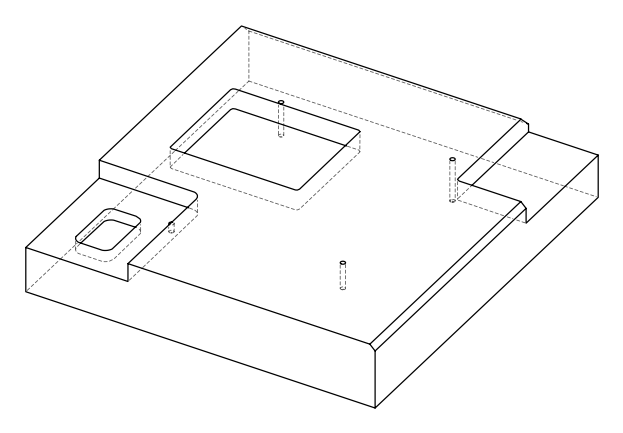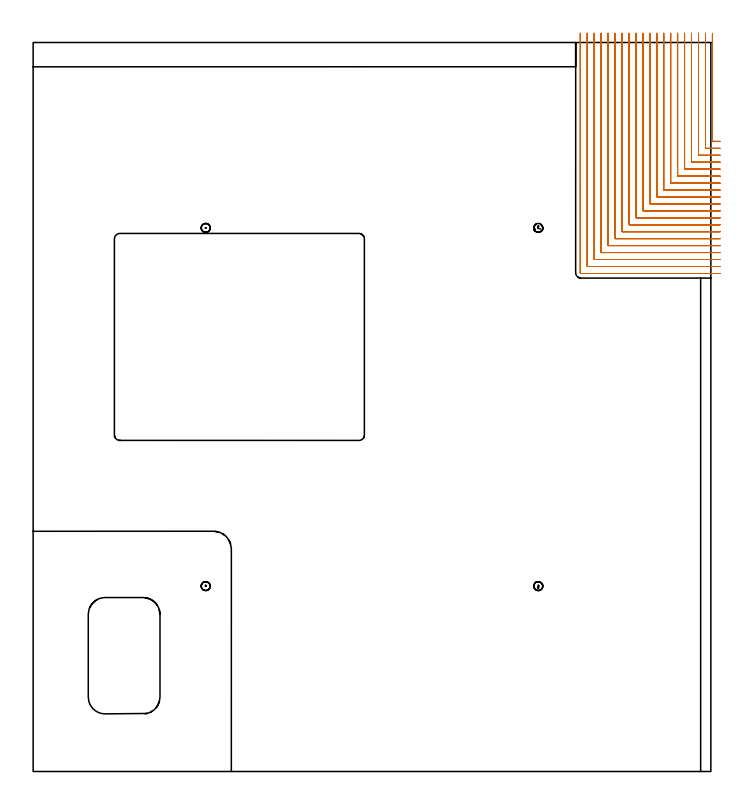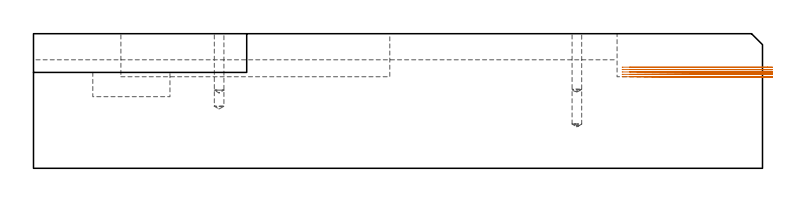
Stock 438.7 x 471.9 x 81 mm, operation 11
(PLAN: 14 operations, 6 tool changes, 344.6 min)
(1 SPOT_DRILL | STEP1POCKET | NXT0321_9005460120000 | 0.03 min | 2495 mm3)
(2 SPOT_DRILL_1 | STEP1POCKET_1 | NXT0321_9005460120000 | 0.03 min | 0 mm3)
(3 SPOT_DRILL_2 | STEP1POCKET_2 | NXT0321_9005460120000 | 0.03 min | 0 mm3)
(4 SPOT_DRILL_3 | STEP1POCKET_3 | NXT0321_9005460120000 | 0.03 min | 0 mm3)
(5 DRILL_BLIND_HOLE_INTO_CENTER | STEP1POCKET | UGT0301_453 | 0.06 min | 302 mm3)
(6 DRILL_BLIND_HOLE_INTO_CENTER_1 | STEP1POCKET_1 | UGT0301_453 | 0.15 min | 883 mm3)
(7 DRILL_BLIND_HOLE_INTO_CENTER_2 | STEP1POCKET_2 | UGT0301_453 | 0.19 min | 1148 mm3)
(8 DRILL_BLIND_HOLE_INTO_CENTER_3 | STEP1POCKET_3 | UGT0301_453 | 0.23 min | 1426 mm3)
(9 AREA_MILL | FG_CHAMFER_SURFACE | UGT0205_001 | 7.84 min | 7038 mm3)
(10 AREA_MILL_1 | FG_CHAMFER_SURFACE_1 | UGT0205_001 | 17.13 min | 44196 mm3)
(11 MILL_CORNER_NOTCH_RECTANGULAR | CORNER_NOTCH_RECTANGULAR | NXT0201_008 | Follow Part, ap 1.5, ae 75% | 125.75 min | 344579 mm3)
(12 MILL_CORNER_NOTCH_RECTANGULAR_1 | CORNER_NOTCH_RECTANGULAR_1 | UGT0201_136 | Follow Part, ap 5, ae 75% | 16.54 min | 461700 mm3)
(13 MILL_RECTANGULAR_POCKET | POCKET_RECTANGULAR_STRAIGHT | NXT0201_008 | Follow Part, ap 1.5, ae 75% | 174.05 min | 561281 mm3)
(14 MILL_RECTANGULAR_POCKET_1 | POCKET_RECTANGULAR_STRAIGHT_1 | UGT0201_136 | Follow Part, ap 5, ae 75% | 2.54 min | 49487 mm3)
(TOOL NXT0321_9005460120000 | NC Spot Drill, 142deg, 12mm, Carbide, Uncoated | D12 PA142 FL30 Z2)
(TOOL UGT0301_453 | Carbide Drill 5.8 mm | D5.8 PA118 FL57 Z2)
(TOOL UGT0205_001 | Chamfer Mill 20 x 3 x 45 deg. | D20 FL50 Z2)
(TOOL NXT0201_008 | ENDMILL 6mm [2P460-0600-NA 1630] | D6 FL26 Z6)
(TOOL UGT0201_136 | Carbide End Mill 20.0 | D20 FL30 Z4)
(OP 11 MILL_CORNER_NOTCH_RECTANGULAR, part 2 of 2)
G0 Z91.
X358.7 Y477.9
Z60.856
G1 Y474.9
Y327.197 F500.
G3 X358.997 Y326.9 R0.3
G1 X441.7
X444.7 F250.
G0 Z91.
X354.2 Y477.9
Z60.856
G1 Y474.9
Y322.8 F500.
G3 X354.6 Y322.4 R0.4
G1 X441.7
X444.7 F250.
G0 Z91.
X439.7 Y477.728
Z59.417
G1 Y474.728
Y408.194 F500.
G3 X439.994 Y407.9 R0.3
G1 X441.7
X444.7 F250.
G0 Z91.
X435.2 Y477.9
Z59.417
G1 Y474.9
Y403.694 F500.
G3 X435.494 Y403.4 R0.3
G1 X441.7
X444.7 F250.
G0 Z91.
X430.7 Y477.9
Z59.417
G1 Y474.9
Y399.194 F500.
G3 X430.994 Y398.9 R0.3
G1 X441.7
X444.7 F250.
G0 Z91.
X426.2 Y477.9
Z59.417
G1 Y474.9
Y394.694 F500.
G3 X426.494 Y394.4 R0.3
G1 X441.7
X444.7 F250.
G0 Z91.
X421.7 Y477.9
Z59.417
G1 Y474.9
Y390.195 F500.
G3 X421.995 Y389.9 R0.3
G1 X441.7
X444.7 F250.
G0 Z91.
X417.2 Y477.9
Z59.417
G1 Y474.9
Y385.695 F500.
G3 X417.495 Y385.4 R0.3
G1 X441.7
X444.7 F250.
G0 Z91.
X412.7 Y477.9
Z59.417
G1 Y474.9
Y381.195 F500.
G3 X412.995 Y380.9 R0.3
G1 X441.7
X444.7 F250.
G0 Z91.
X408.2 Y477.9
Z59.417
G1 Y474.9
Y376.695 F500.
G3 X408.495 Y376.4 R0.3
G1 X441.7
X444.7 F250.
G0 Z91.
X403.7 Y477.9
Z59.417
G1 Y474.9
Y372.195 F500.
G3 X403.995 Y371.9 R0.3
G1 X441.7
X444.7 F250.
G0 Z91.
X399.2 Y477.9
Z59.417
G1 Y474.9
Y367.696 F500.
G3 X399.496 Y367.4 R0.3
G1 X441.7
X444.7 F250.
G0 Z91.
X394.7 Y477.9
Z59.417
G1 Y474.9
Y363.196 F500.
G3 X394.996 Y362.9 R0.3
G1 X441.7
X444.7 F250.
G0 Z91.
X390.2 Y477.9
Z59.417
G1 Y474.9
Y358.696 F500.
G3 X390.496 Y358.4 R0.3
G1 X441.7
X444.7 F250.
G0 Z91.
X385.7 Y477.9
Z59.417
G1 Y474.9
Y354.196 F500.
G3 X385.996 Y353.9 R0.3
G1 X441.7
X444.7 F250.
G0 Z91.
X381.2 Y477.9
Z59.417
G1 Y474.9
Y349.696 F500.
G3 X381.496 Y349.4 R0.3
G1 X441.7
X444.7 F250.
G0 Z91.
X376.7 Y477.9
Z59.417
G1 Y474.9
Y345.196 F500.
G3 X376.996 Y344.9 R0.3
G1 X441.7
X444.7 F250.
G0 Z91.
X372.2 Y477.9
Z59.417
G1 Y474.9
Y340.697 F500.
G3 X372.497 Y340.4 R0.3
G1 X441.7
X444.7 F250.
G0 Z91.
X367.7 Y477.9
Z59.417
G1 Y474.9
Y336.197 F500.
G3 X367.997 Y335.9 R0.3
G1 X441.7
X444.7 F250.
G0 Z91.
X363.2 Y477.9
Z59.417
G1 Y474.9
Y331.697 F500.
G3 X363.497 Y331.4 R0.3
G1 X441.7
X444.7 F250.
G0 Z91.
X358.7 Y477.9
Z59.417
G1 Y474.9
Y327.197 F500.
G3 X358.997 Y326.9 R0.3
G1 X441.7
X444.7 F250.
G0 Z91.
X354.2 Y477.9
Z59.417
G1 Y474.9
Y322.8 F500.
G3 X354.6 Y322.4 R0.4
G1 X441.7
X444.7 F250.
G0 Z91.
X439.7 Y477.728
Z57.978
G1 Y474.728
Y408.194 F500.
G3 X439.994 Y407.9 R0.3
G1 X441.7
X444.7 F250.
G0 Z91.
X435.2 Y477.9
Z57.978
G1 Y474.9
Y403.694 F500.
G3 X435.494 Y403.4 R0.3
G1 X441.7
X444.7 F250.
G0 Z91.
X430.7 Y477.9
Z57.978
G1 Y474.9
Y399.194 F500.
G3 X430.994 Y398.9 R0.3
G1 X441.7
X444.7 F250.
G0 Z91.
X426.2 Y477.9
Z57.978
G1 Y474.9
Y394.694 F500.
G3 X426.494 Y394.4 R0.3
G1 X441.7
X444.7 F250.
G0 Z91.
X421.7 Y477.9
Z57.978
G1 Y474.9
Y390.195 F500.
G3 X421.995 Y389.9 R0.3
G1 X441.7
X444.7 F250.
G0 Z91.
X417.2 Y477.9
Z57.978
G1 Y474.9
Y385.695 F500.
G3 X417.495 Y385.4 R0.3
G1 X441.7
X444.7 F250.
G0 Z91.
X412.7 Y477.9
Z57.978
G1 Y474.9
Y381.195 F500.
G3 X412.995 Y380.9 R0.3
G1 X441.7
X444.7 F250.
G0 Z91.
X408.2 Y477.9
Z57.978
G1 Y474.9
Y376.695 F500.
G3 X408.495 Y376.4 R0.3
G1 X441.7
X444.7 F250.
G0 Z91.
X403.7 Y477.9
Z57.978
G1 Y474.9
Y372.195 F500.
G3 X403.995 Y371.9 R0.3
G1 X441.7
X444.7 F250.
G0 Z91.
X399.2 Y477.9
Z57.978
G1 Y474.9
Y367.696 F500.
G3 X399.496 Y367.4 R0.3
G1 X441.7
X444.7 F250.
G0 Z91.
X394.7 Y477.9
Z57.978
G1 Y474.9
Y363.196 F500.
G3 X394.996 Y362.9 R0.3
G1 X441.7
X444.7 F250.
G0 Z91.
X390.2 Y477.9
Z57.978
G1 Y474.9
Y358.696 F500.
G3 X390.496 Y358.4 R0.3
G1 X441.7
X444.7 F250.
G0 Z91.
X385.7 Y477.9
Z57.978
G1 Y474.9
Y354.196 F500.
G3 X385.996 Y353.9 R0.3
G1 X441.7
X444.7 F250.
G0 Z91.
X381.2 Y477.9
Z57.978
G1 Y474.9
Y349.696 F500.
G3 X381.496 Y349.4 R0.3
G1 X441.7
X444.7 F250.
G0 Z91.
X376.7 Y477.9
Z57.978
G1 Y474.9
Y345.196 F500.
G3 X376.996 Y344.9 R0.3
G1 X441.7
X444.7 F250.
G0 Z91.
X372.2 Y477.9
Z57.978
G1 Y474.9
Y340.697 F500.
G3 X372.497 Y340.4 R0.3
G1 X441.7
X444.7 F250.
G0 Z91.
X367.7 Y477.9
Z57.978
G1 Y474.9
Y336.197 F500.
G3 X367.997 Y335.9 R0.3
G1 X441.7
X444.7 F250.
G0 Z91.
X363.2 Y477.9
Z57.978
G1 Y474.9
Y331.697 F500.
G3 X363.497 Y331.4 R0.3
G1 X441.7
X444.7 F250.
G0 Z91.
X358.7 Y477.9
Z57.978
G1 Y474.9
Y327.197 F500.
G3 X358.997 Y326.9 R0.3
G1 X441.7
X444.7 F250.
G0 Z91.
X354.2 Y477.9
Z57.978
G1 Y474.9
Y322.8 F500.
G3 X354.6 Y322.4 R0.4
G1 X441.7
X444.7 F250.
G0 Z91.
X439.7 Y477.728
Z56.539
G1 Y474.728
Y408.194 F500.
G3 X439.994 Y407.9 R0.3
G1 X441.7
X444.7 F250.
G0 Z91.
X435.2 Y477.9
Z56.539
G1 Y474.9
Y403.694 F500.
G3 X435.494 Y403.4 R0.3
G1 X441.7
X444.7 F250.
G0 Z91.
X430.7 Y477.9
Z56.539
G1 Y474.9
Y399.194 F500.
G3 X430.994 Y398.9 R0.3
G1 X441.7
X444.7 F250.
G0 Z91.
X426.2 Y477.9
Z56.539
G1 Y474.9
Y394.694 F500.
G3 X426.494 Y394.4 R0.3
G1 X441.7
X444.7 F250.
G0 Z91.
X421.7 Y477.9
Z56.539
G1 Y474.9
Y390.195 F500.
G3 X421.995 Y389.9 R0.3
G1 X441.7
X444.7 F250.
G0 Z91.
X417.2 Y477.9
Z56.539
G1 Y474.9
Y385.695 F500.
G3 X417.495 Y385.4 R0.3
G1 X441.7
X444.7 F250.
G0 Z91.
X412.7 Y477.9
Z56.539
G1 Y474.9
Y381.195 F500.
G3 X412.995 Y380.9 R0.3
G1 X441.7
X444.7 F250.
G0 Z91.
X408.2 Y477.9
Z56.539
G1 Y474.9
Y376.695 F500.
G3 X408.495 Y376.4 R0.3
G1 X441.7
X444.7 F250.
G0 Z91.
X403.7 Y477.9
Z56.539
G1 Y474.9
Y372.195 F500.
G3 X403.995 Y371.9 R0.3
G1 X441.7
X444.7 F250.
G0 Z91.
X399.2 Y477.9
Z56.539
G1 Y474.9
Y367.696 F500.
G3 X399.496 Y367.4 R0.3
G1 X441.7
X444.7 F250.
G0 Z91.
X394.7 Y477.9
Z56.539
G1 Y474.9
Y363.196 F500.
G3 X394.996 Y362.9 R0.3
G1 X441.7
X444.7 F250.
G0 Z91.
X390.2 Y477.9
Z56.539
G1 Y474.9
Y358.696 F500.
G3 X390.496 Y358.4 R0.3
G1 X441.7
X444.7 F250.
G0 Z91.
X385.7 Y477.9
Z56.539
G1 Y474.9
Y354.196 F500.
G3 X385.996 Y353.9 R0.3
G1 X441.7
X444.7 F250.
G0 Z91.
X381.2 Y477.9
Z56.539
G1 Y474.9
Y349.696 F500.
G3 X381.496 Y349.4 R0.3
G1 X441.7
X444.7 F250.
G0 Z91.
X376.7 Y477.9
Z56.539
G1 Y474.9
Y345.196 F500.
G3 X376.996 Y344.9 R0.3
G1 X441.7
X444.7 F250.
G0 Z91.
X372.2 Y477.9
Z56.539
G1 Y474.9
Y340.697 F500.
G3 X372.497 Y340.4 R0.3
G1 X441.7
X444.7 F250.
G0 Z91.
X367.7 Y477.9
Z56.539
G1 Y474.9
Y336.197 F500.
G3 X367.997 Y335.9 R0.3
G1 X441.7
X444.7 F250.
G0 Z91.
X363.2 Y477.9
Z56.539
G1 Y474.9
Y331.697 F500.
G3 X363.497 Y331.4 R0.3
G1 X441.7
X444.7 F250.
G0 Z91.
X358.7 Y477.9
Z56.539
G1 Y474.9
Y327.197 F500.
G3 X358.997 Y326.9 R0.3
G1 X441.7
X444.7 F250.
G0 Z91.
X354.2 Y477.9
Z56.539
G1 Y474.9
Y322.8 F500.
G3 X354.6 Y322.4 R0.4
G1 X441.7
X444.7 F250.
G0 Z91.
X439.7 Y477.728
Z55.1
G1 Y474.728
Y408.194 F500.
G3 X439.994 Y407.9 R0.3
G1 X441.7
X444.7 F250.
G0 Z91.
X435.2 Y477.9
Z55.1
G1 Y474.9
Y403.694 F500.
G3 X435.494 Y403.4 R0.3
G1 X441.7
X444.7 F250.
G0 Z91.
X430.7 Y477.9
Z55.1
G1 Y474.9
Y399.194 F500.
G3 X430.994 Y398.9 R0.3
G1 X441.7
X444.7 F250.
G0 Z91.
X426.2 Y477.9
Z55.1
G1 Y474.9
Y394.694 F500.
G3 X426.494 Y394.4 R0.3
G1 X441.7
X444.7 F250.
G0 Z91.
X421.7 Y477.9
Z55.1
G1 Y474.9
Y390.195 F500.
G3 X421.995 Y389.9 R0.3
G1 X441.7
X444.7 F250.
G0 Z91.
X417.2 Y477.9
Z55.1
G1 Y474.9
Y385.695 F500.
G3 X417.495 Y385.4 R0.3
G1 X441.7
X444.7 F250.
G0 Z91.
X412.7 Y477.9
Z55.1
G1 Y474.9
Y381.195 F500.
G3 X412.995 Y380.9 R0.3
G1 X441.7
X444.7 F250.
G0 Z91.
X408.2 Y477.9
Z55.1
G1 Y474.9
Y376.695 F500.
G3 X408.495 Y376.4 R0.3
G1 X441.7
X444.7 F250.
G0 Z91.
X403.7 Y477.9
Z55.1
G1 Y474.9
Y372.195 F500.
G3 X403.995 Y371.9 R0.3
G1 X441.7
X444.7 F250.
G0 Z91.
X399.2 Y477.9
Z55.1
G1 Y474.9
Y367.696 F500.
G3 X399.496 Y367.4 R0.3
G1 X441.7
X444.7 F250.
G0 Z91.
X394.7 Y477.9
Z55.1
G1 Y474.9
Y363.196 F500.
G3 X394.996 Y362.9 R0.3
G1 X441.7
X444.7 F250.
G0 Z91.
X390.2 Y477.9
Z55.1
G1 Y474.9
Y358.696 F500.
G3 X390.496 Y358.4 R0.3
G1 X441.7
X444.7 F250.
G0 Z91.
X385.7 Y477.9
Z55.1
G1 Y474.9
Y354.196 F500.
G3 X385.996 Y353.9 R0.3
G1 X441.7
X444.7 F250.
G0 Z91.
X381.2 Y477.9
Z55.1
G1 Y474.9
Y349.696 F500.
G3 X381.496 Y349.4 R0.3
G1 X441.7
X444.7 F250.
G0 Z91.
X376.7 Y477.9
Z55.1
G1 Y474.9
Y345.196 F500.
G3 X376.996 Y344.9 R0.3
G1 X441.7
X444.7 F250.
G0 Z91.
X372.2 Y477.9
Z55.1
G1 Y474.9
Y340.697 F500.
G3 X372.497 Y340.4 R0.3
G1 X441.7
X444.7 F250.
G0 Z91.
X367.7 Y477.9
Z55.1
G1 Y474.9
Y336.197 F500.
G3 X367.997 Y335.9 R0.3
G1 X441.7
X444.7 F250.
G0 Z91.
X363.2 Y477.9
Z55.1
G1 Y474.9
Y331.697 F500.
G3 X363.497 Y331.4 R0.3
G1 X441.7
X444.7 F250.
G0 Z91.
X358.7 Y477.9
Z55.1
G1 Y474.9
Y327.197 F500.
G3 X358.997 Y326.9 R0.3
G1 X441.7
X444.7 F250.
G0 Z91.
X354.2 Y477.9
Z55.1
G1 Y474.9
Y322.8 F500.
G3 X354.6 Y322.4 R0.4
G1 X441.7
X444.7 F250.
G0 Z91.
M5
M2
